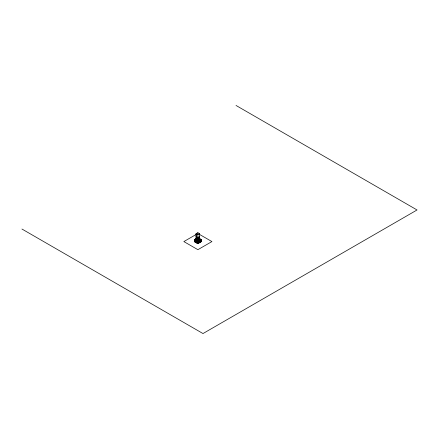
<?xml version="1.0" encoding="UTF-8"?>
<svg xmlns="http://www.w3.org/2000/svg" width="439" height="439" viewBox="0 0 439 439"><rect width="100%" height="100%" fill="white"/><g stroke="black" fill="none" stroke-linecap="round" stroke-linejoin="round"><path stroke-width="0.66" d="M197.907 238.575L198.368 238.695L198.258 238.415M198.187 240.556C197.429 239.496 199.059 243.162 197.994 237.856L199.311 236.928M196.096 233.718L197.852 232.708L199.602 233.718L197.852 234.733L196.096 233.718L196.096 239.798L197.852 238.783M196.716 234.146L183.848 241.576L197.885 249.681L211.922 241.576L199.641 234.486M196.387 236.928L197.704 237.856C196.688 239.244 199.712 237.565 198.214 237.109M196.387 237.746L197.704 238.701L197.704 240.726M198.433 237.943L201.358 239.628L201.358 241.653L197.852 243.683L194.34 241.653L194.34 239.628L196.677 238.278M199.531 236.714L197.852 237.686L196.167 236.714L196.167 233.718L197.852 234.689L197.852 240.813L199.602 239.798L199.531 233.718M197.166 238.168L194.488 239.716L194.488 241.571L197.852 239.628M198.801 237.45L197.336 238.295L199.602 236.758M197.852 238.953L196.387 239.798L196.387 236.758L197.852 237.603M195.558 240.781L197.166 239.853M197.852 239.798L195.366 241.066M199.46 239.546L196.096 241.653M196.387 241.653L199.602 239.628M194.631 241.653L194.631 239.628L197.852 241.488L201.067 239.628L201.067 241.653M197.852 238.618L197.116 238.196L194.488 239.881L197.704 241.741L201.358 239.628M194.34 239.628L197.994 241.741L201.21 239.881L198.582 238.196M197.852 242.268L200.996 240.451L197.994 238.701M199.46 241.571L200.338 241.066L199.213 240.588M200.996 241.445L197.852 243.261L194.707 241.445L194.707 240.451M198.198 237.642L198.214 238.245M198.165 238.553L198.055 238.854L200.338 240.051M236.012 105.448L417.05 209.968L202.988 333.552L21.95 229.032M198.071 237.197L198.801 237.62M198.071 237.367L198.51 237.45M196.096 236.758L201.21 239.716L201.21 241.571L198.373 239.93M197.336 238.125L196.897 238.042M198.384 238.904L201.067 240.451L197.852 242.312L194.631 240.451L197.852 238.591L196.244 237.658L196.754 237.954M197.704 238.871L196.974 238.278M198.335 239.233L200.189 240.133M198.532 239.853L199.602 240.473M196.387 241.488L197.363 242.048M196.244 241.571L197.215 242.136M199.46 236.846L199.46 239.881M199.46 241.741L199.46 241.401L195.509 239.293M199.311 236.758L199.311 239.798M199.311 241.653L195.366 239.206L198.582 241.066M198.132 237.598L198.088 240.638M197.994 241.741L197.994 243.425L194.34 241.488L197.852 243.513L201.358 241.488L197.704 243.425L197.704 241.741M197.852 232.708L197.852 234.547M197.852 241.488L197.852 243.683M196.244 236.846L196.244 239.881M196.244 241.401L196.244 241.741"/></g></svg>
